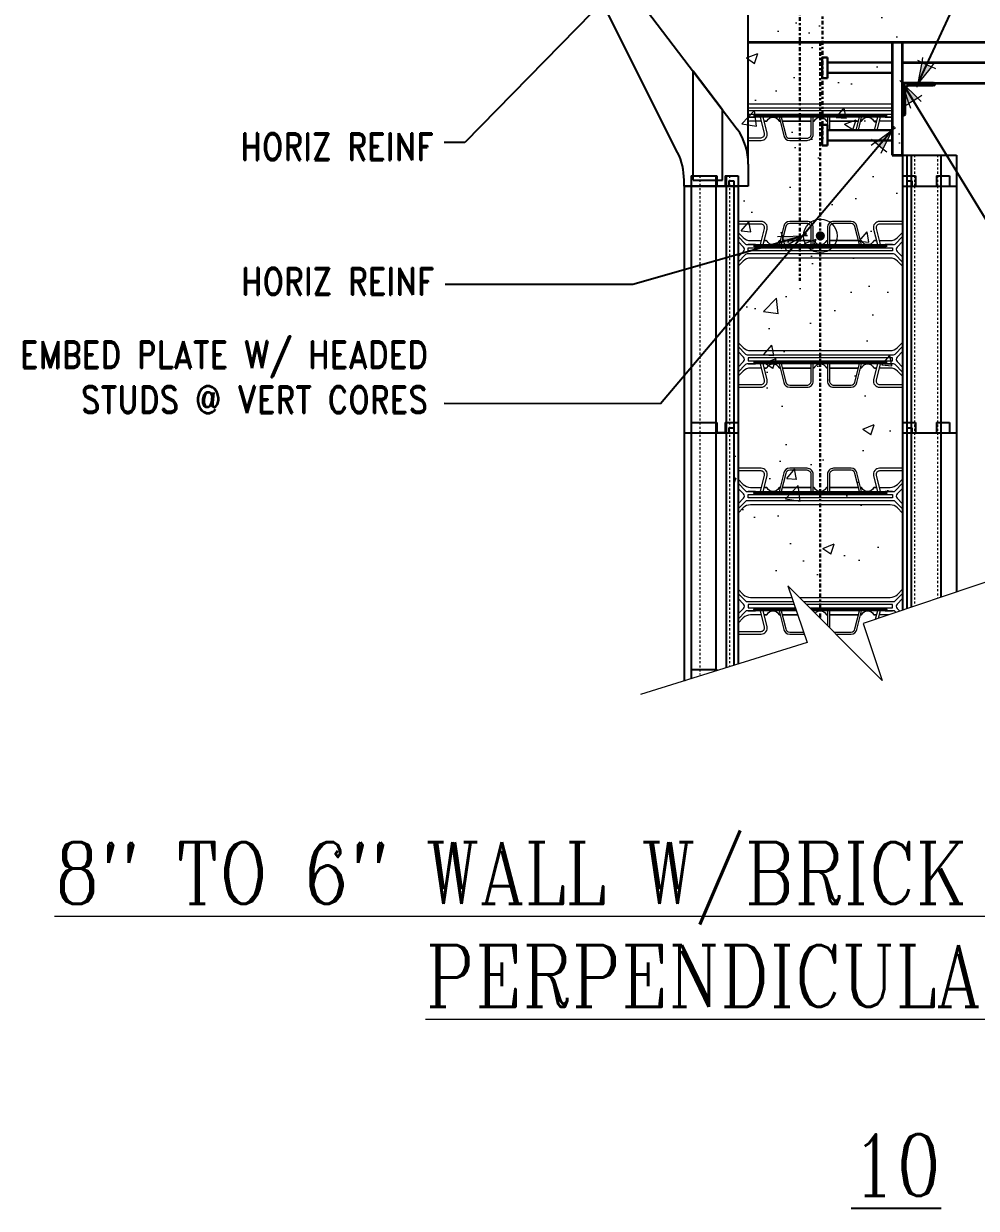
# Model space of a CAD drawing. Header units: inches. Extents: x -71.7 to 18, y 140.6 to 229.7.
# Drawn here: x -71.7 to -25.4, y 140.6 to 198.2 of the extents above; entities that cross this region are included whole.
import ezdxf

# ---------------------------------------------------------------- set-up
doc = ezdxf.new("R2010")
doc.units = ezdxf.units.IN
doc.header["$MEASUREMENT"] = 0
for name, pattern in [('CENTER', [2, 1.25, -0.25, 0.25, -0.25]), ('DASHED2', [0.375, 0.25, -0.125]), ('HIDDEN', [0.375, 0.25, -0.125]), ('HIDDEN2', [0.1875, 0.125, -0.0625])]:
    doc.linetypes.add(name, pattern=pattern)
doc.layers.get('Defpoints').update_dxf_attribs({"color": 252})
for name, color, linetype, lineweight in [('A2 Hatch', 8, 'Continuous', 9), ('A4 medium', 7, 'Continuous', 35), ('DETAILS', 7, 'Continuous', 13), ('DIM', 3, 'Continuous', 13), ('REBAR', 2, 'CENTER', 30)]:
    doc.layers.add(name, color=color, linetype=linetype, lineweight=lineweight)
doc.layers.add('HANGERS', color=253, linetype='Continuous')
doc.styles.add('ARCTEXT', font='arctext.shx', dxfattribs={"width": 0.85})
doc.styles.add('RomanC', font='romanc.shx', dxfattribs={"width": 0.85, "height": 5})
doc.styles.add('ROMAND', font='romand.shx', dxfattribs={"width": 0.85})
doc.dimstyles.new('ARCTEXT1-4', dxfattribs={"dimtxt": 4, "dimasz": 2, "dimexe": 2, "dimexo": 2, "dimgap": 2, "dimtad": 1, "dimdec": 4, "dimzin": 3, "dimdsep": 46, "dimlunit": 4, "dimtxsty": 'ARCTEXT', "dimblk": 'ARCHTICK', "dimcen": 2, "dimaunit": 1, "dimadec": 0, "dimazin": 0, "dimtfac": 1, "dimtdec": 4, "dimtmove": 2, "dimatfit": 3, "dimldrblk": 'arrow', "dimfxl": 1, "dimtolj": 1, "dimtzin": 0, "dimarcsym": 0})

# ---------------------------------------------------------------- blocks, each defined once
blk = doc.blocks.new('_ArchTick')
at = {"color": 0, "linetype": 'ByBlock', "const_width": 0.15}
blk.add_lwpolyline([(-0.5, -0.5), (0.5, 0.5)], dxfattribs=at)
blk = doc.blocks.new('arrow')
at = {"layer": 'DIM'}
blk.add_hatch(color=253, dxfattribs=at).paths.add_polyline_path([(-2, 0.5), (-2, -0.5), (0, 0)])
at = {"layer": 'DIM', "lineweight": 9}
for points in [[(-2, 0.98), (-2, 0.5), (-2.47, 0.62)], [(0.37, 0.09), (0, 0)], [(0.37, -0.09), (0, 0)], [(-2, -0.98), (-2, -0.5), (-2.47, -0.62)]]:
    blk.add_lwpolyline(points, dxfattribs=at)
at = {"layer": 'DIM', "lineweight": 15}
blk.add_lwpolyline([(0, 0), (-2, -0.5), (-2, 0.5), (0, 0)], dxfattribs=at)

msp = doc.modelspace()

# ---------------------------------------------------------------- hatches: boundary and pattern name
at = {"layer": 'A2 Hatch', "ltscale": 0.15}
h = msp.add_hatch(dxfattribs=at)
h.set_pattern_fill('AR-CONC', color=256, scale=0.8, style=0)
h.set_pattern_definition([(50, (-6729.169, 1578.797), (5.7380815, -0.502017), [0.6, -6.6]), (355, (-6729.169, 1578.797), (-1.1100107, 6.017537), [0.48, -5.28]), (100.4514, (-6728.6906, 1578.755), (4.628075, 5.5155163), [0.5099215, -5.609137]), (46.1842, (-6729.169, 1580.397), (8.5379284, -1.324152), [0.9, -9.9]), (96.6356, (-6728.457, 1580.287), (7.477302, 7.792943), [0.764882, -8.413704]), (351.1842, (-6729.169, 1580.397), (7.477296, 7.792949), [0.72, -7.92]), (21, (-6728.369, 1579.997), (4.7752564, -3.220951), [0.6, -6.6]), (326, (-6728.369, 1579.997), (1.9465227, 5.8012004), [0.48, -5.28]), (71.4514, (-6727.971, 1579.7286), (6.721781, 2.580244), [0.5099215, -5.609137]), (37.5, (-6729.1688, 1578.797), (0.09727884, 2.6631508), [0, -5.216, 0, -5.36, 0, -5.3]), (7.5, (-6729.1688, 1578.797), (2.1045563, 3.1552937), [0, -3.056, 0, -5.096, 0, -2.02]), (327.5, (-6730.9528, 1578.797), (4.2705795, -0.180439), [0, -2, 0, -6.24, 0, -8.28]), (317.5, (-6731.7528, 1578.797), (4.6654894, 0.8008399), [0, -2.6, 0, -4.144, 0, -5.88])])
h.paths.add_polyline_path([(-34.951, 226.971), (-36.938, 226.297), (-37.138, 169.281), (-34.268, 170.255), (-35.204, 173.015), (-30.608, 168.418), (-31.544, 171.178), (-28.938, 172.062), (-28.942, 204.644), (-30.942, 204.644), (-30.942, 228.331), (-32.227, 227.895), (-31.291, 225.135), (-35.887, 229.731)])
h = msp.add_hatch(color=256, dxfattribs=at)
edge = h.paths.add_edge_path()
edge.add_arc((-32.938, 187.874), 0.224, 0, 360)

# ---------------------------------------------------------------- linework, layer by layer
at = {"color": 1}
for p, q in [((-44.007, 202.297), (-36.974, 193.069)), ((-36.438, 191.358), (-36.438, 202.297)), ((-39.881, 191.932), (-43.931, 200.004)), ((-39.113, 190.587), (-39.113, 195.875)), ((-37.688, 194.006), (-39.113, 195.875)), ((-37.688, 190.587), (-37.688, 194.006)), ((-28.938, 191.797), (-28.938, 190.297)), ((-28.938, 191.797), (-26.313, 191.797)), ((-28.738, 191.797), (-28.738, 190.297)), ((-28.523, 191.797), (-28.523, 190.297)), ((-27.078, 191.797), (-27.078, 190.297)), ((-26.313, 191.797), (-26.313, 190.297)), ((-36.438, 191.358), (-36.438, 190.297)), ((-39.213, 190.797), (-37.963, 190.797)), ((-39.213, 190.797), (-39.213, 178.297)), ((-38.013, 190.797), (-38.013, 178.297)), ((-37.963, 190.797), (-37.963, 190.297)), ((-37.563, 190.797), (-37.563, 190.297)), ((-37.563, 190.797), (-36.938, 190.797)), ((-37.513, 190.797), (-37.513, 178.297)), ((-36.938, 190.797), (-36.938, 178.297)), ((-28.938, 190.797), (-28.938, 178.297)), ((-28.938, 190.797), (-28.313, 190.797)), ((-28.313, 190.797), (-28.313, 190.297)), ((-27.288, 190.797), (-27.288, 190.297)), ((-27.288, 190.797), (-26.663, 190.797)), ((-26.663, 190.797), (-26.663, 190.297)), ((-39.563, 190.297), (-39.563, 190.587)), ((-39.563, 190.297), (-36.938, 190.297)), ((-39.563, 190.297), (-39.563, 178.297)), ((-39.563, 190.297), (-37.388, 190.297)), ((-36.438, 190.297), (-39.563, 190.297)), ((-39.113, 190.587), (-37.688, 190.587)), ((-37.513, 190.297), (-38.013, 190.297)), ((-37.388, 190.547), (-37.388, 190.297)), ((-37.388, 190.547), (-37.138, 190.547)), ((-37.138, 190.547), (-37.138, 178.297)), ((-37.138, 190.297), (-36.938, 190.297)), ((-28.938, 190.297), (-26.313, 190.297)), ((-28.938, 190.297), (-28.738, 190.297)), ((-28.738, 190.547), (-28.738, 178.297)), ((-28.738, 190.547), (-28.488, 190.547)), ((-28.523, 190.297), (-26.313, 190.297)), ((-28.523, 190.297), (-28.523, 178.297)), ((-28.488, 190.547), (-28.488, 190.297)), ((-27.078, 190.297), (-27.078, 178.297)), ((-26.313, 190.297), (-26.313, 178.297)), ((-39.213, 178.797), (-37.963, 178.797)), ((-39.213, 178.797), (-39.213, 166.342)), ((-38.013, 178.797), (-38.013, 166.718)), ((-37.963, 178.797), (-37.963, 178.297)), ((-37.563, 178.797), (-37.563, 178.297)), ((-37.563, 178.797), (-36.938, 178.797)), ((-37.513, 178.797), (-37.513, 166.874)), ((-37.388, 178.547), (-37.388, 178.297)), ((-37.388, 178.547), (-37.138, 178.547)), ((-37.138, 178.547), (-37.138, 166.992)), ((-36.938, 178.797), (-36.938, 167.054)), ((-28.938, 178.797), (-28.938, 169.68)), ((-28.938, 178.797), (-28.313, 178.797)), ((-28.738, 178.547), (-28.738, 169.748)), ((-28.738, 178.547), (-28.488, 178.547)), ((-28.488, 178.547), (-28.488, 178.297)), ((-28.313, 178.797), (-28.313, 178.297)), ((-27.288, 178.797), (-27.288, 178.297)), ((-27.288, 178.797), (-26.663, 178.797)), ((-26.663, 178.797), (-26.663, 178.297)), ((-39.563, 178.297), (-36.938, 178.297)), ((-39.563, 178.297), (-39.563, 166.233)), ((-39.563, 178.297), (-37.388, 178.297)), ((-37.513, 178.297), (-38.013, 178.297)), ((-37.138, 178.297), (-36.938, 178.297)), ((-28.938, 178.297), (-26.313, 178.297)), ((-28.938, 178.297), (-28.738, 178.297)), ((-28.523, 178.297), (-26.313, 178.297)), ((-28.523, 178.297), (-28.523, 169.82)), ((-27.078, 178.297), (-27.078, 170.31)), ((-26.313, 178.297), (-26.313, 170.57)), ((-39.213, 166.797), (-37.963, 166.797)), ((-37.963, 166.797), (-37.963, 166.734)), ((-39.563, 166.297), (-39.537, 166.297)), ((-39.563, 166.297), (-39.537, 166.297))]:
    msp.add_line(p, q, dxfattribs=at)
at = {"ltscale": 0.15}
for p, q in [((-28.938, 197.297), (-29.438, 197.297)), ((-29.438, 191.797), (-29.438, 192.797)), ((-37.963, 190.297), (-37.563, 190.297)), ((-37.963, 178.297), (-37.563, 178.297))]:
    msp.add_line(p, q, dxfattribs=at)
at = {"color": 1, "linetype": 'HIDDEN', "ltscale": 0.02}
for p, q in [((-39.213, 190.797), (-37.963, 190.797)), ((-37.963, 190.797), (-37.963, 190.297)), ((-37.563, 190.797), (-37.563, 190.297)), ((-37.563, 190.797), (-36.938, 190.797)), ((-28.938, 190.797), (-28.313, 190.797)), ((-28.313, 190.797), (-28.313, 190.297)), ((-27.288, 190.797), (-27.288, 190.297)), ((-27.288, 190.797), (-26.663, 190.797)), ((-26.663, 190.797), (-26.663, 190.297)), ((-39.213, 178.797), (-37.963, 178.797)), ((-37.963, 178.797), (-37.963, 178.297)), ((-37.563, 178.797), (-37.563, 178.297)), ((-37.563, 178.797), (-36.938, 178.797)), ((-28.938, 178.797), (-28.313, 178.797)), ((-28.313, 178.797), (-28.313, 178.297)), ((-27.288, 178.797), (-27.288, 178.297)), ((-27.288, 178.797), (-26.663, 178.797)), ((-26.663, 178.797), (-26.663, 178.297)), ((-39.213, 166.797), (-37.963, 166.797))]:
    msp.add_line(p, q, dxfattribs=at)
at = {"color": 1}
for centre, start, end in [((-39.438, 191.358), 360, 34.77783), ((-42.563, 190.587), 0, 26.64228)]:
    msp.add_arc(centre, 3, start, end, dxfattribs=at)
at = {"layer": 'A2 Hatch', "lineweight": 30, "ltscale": 0.15}
for p, q in [((-32.596, 196.547), (-32.846, 196.547)), ((-32.846, 195.547), (-32.846, 196.547)), ((-32.596, 195.547), (-32.596, 196.547)), ((-29.438, 196.297), (-32.596, 196.297)), ((-29.438, 195.797), (-32.596, 195.797)), ((-32.596, 195.547), (-32.846, 195.547)), ((-32.596, 193.267), (-32.846, 193.267)), ((-32.846, 192.267), (-32.846, 193.267)), ((-32.596, 192.267), (-32.596, 193.267)), ((-29.438, 193.017), (-32.596, 193.017)), ((-29.438, 192.517), (-32.596, 192.517)), ((-32.596, 192.267), (-32.846, 192.267))]:
    msp.add_line(p, q, dxfattribs=at)
at = {"layer": 'A2 Hatch', "linetype": 'DASHED2', "ltscale": 0.15}
for p, q in [((-28.363, 191.797), (-28.363, 190.297)), ((-27.238, 191.797), (-27.238, 190.297)), ((-38.798, 190.797), (-38.798, 178.297)), ((-37.353, 190.797), (-37.353, 178.297)), ((-28.363, 190.297), (-28.363, 178.297)), ((-27.238, 190.297), (-27.238, 178.297)), ((-38.798, 178.797), (-38.798, 166.548)), ((-37.353, 178.797), (-37.353, 166.925)), ((-28.363, 178.297), (-28.363, 169.875)), ((-27.238, 178.297), (-27.238, 170.256))]:
    msp.add_line(p, q, dxfattribs=at)
at = {"layer": 'A2 Hatch', "linetype": 'HIDDEN2', "ltscale": 0.15}
for p, q in [((-39.213, 190.797), (-39.213, 190.297)), ((-37.963, 190.797), (-39.213, 190.797)), ((-37.963, 190.797), (-37.963, 190.297)), ((-37.563, 190.797), (-37.563, 190.297)), ((-36.938, 190.797), (-37.563, 190.797)), ((-36.938, 190.797), (-36.938, 190.297))]:
    msp.add_line(p, q, dxfattribs=at)
at = {"layer": 'A2 Hatch', "ltscale": 0.15}
msp.add_circle((-32.938, 187.874), 0.816, dxfattribs=at)
at = {"layer": 'A4 medium', "ltscale": 0.15}
for p, q in [((-36.438, 197.297), (12.187, 197.297)), ((-29.438, 197.297), (-29.438, 191.797)), ((-28.938, 191.797), (-28.938, 197.297)), ((-28.938, 196.297), (12.187, 196.297)), ((-28.938, 195.297), (-15.613, 195.297)), ((-29.438, 191.797), (-28.938, 191.797))]:
    msp.add_line(p, q, dxfattribs=at)
at = {"layer": 'DETAILS', "color": 6, "lineweight": 20}
for p, q in [((-34.041, 169.447), (-34.786, 169.447)), ((-34.786, 169.447), (-34.041, 169.447))]:
    msp.add_line(p, q, dxfattribs=at)
for points in [[(-36.438, 194.309, 0.0537), (-36.331, 194.297), (-32.938, 194.297), (-29.544, 194.297, 0.0537), (-29.438, 194.309)], [(-33.268, 193.447, 0.279322), (-33.224, 193.474, -0.279322), (-32.938, 193.647), (-36.438, 193.647)], [(-36.438, 192.647), (-35.817, 192.647, 0.485338), (-35.652, 192.857), (-35.842, 193.647), (-36.438, 193.647), (-36.188, 193.647), (-36.088, 193.647)], [(-36.438, 192.517), (-35.817, 192.517, 0.485338), (-35.525, 192.887), (-35.709, 193.647)], [(-35.567, 193.447), (-35.66, 193.447), (-35.567, 193.447, 0.279322), (-35.523, 193.474, -0.605918), (-34.951, 193.474, 0.279322), (-34.907, 193.447)], [(-34.937, 193.647), (-34.72, 192.747, 0.346495), (-34.428, 192.517), (-33.586, 192.517, 0.414214), (-33.286, 192.817), (-33.286, 193.647)], [(-34.834, 193.647), (-34.623, 192.77, 0.346495), (-34.428, 192.617), (-33.586, 192.617, 0.414214), (-33.386, 192.817), (-33.386, 193.647)], [(-29.438, 193.647), (-32.938, 193.647, -0.279322), (-32.652, 193.474, 0.279322), (-32.608, 193.447)], [(-30.969, 193.447, 0.279322), (-30.924, 193.474, -0.605918), (-30.353, 193.474, 0.279322), (-30.308, 193.447), (-30.215, 193.447), (-30.308, 193.447)], [(-35.794, 193.447), (-36.331, 193.447, 0.0537), (-36.438, 193.436, 0.0537)], [(-29.438, 193.436, 0.0537), (-29.544, 193.447), (-30.081, 193.447)], [(-35.709, 187.447), (-35.525, 188.207, 0.485338), (-35.817, 188.577), (-36.938, 188.577)], [(-36.088, 187.447), (-36.188, 187.447), (-36.438, 187.447), (-35.842, 187.447), (-35.652, 188.237, 0.485338), (-35.817, 188.447), (-36.938, 188.447)], [(-33.286, 187.447), (-33.286, 188.277, 0.414214), (-33.586, 188.577), (-34.428, 188.577, 0.346495), (-34.72, 188.347), (-34.937, 187.447)], [(-33.386, 187.447), (-33.386, 188.277, 0.414214), (-33.586, 188.477), (-34.428, 188.477, 0.346495), (-34.623, 188.324), (-34.834, 187.447)], [(-30.938, 187.447), (-31.156, 188.347, 0.346495), (-31.447, 188.577), (-32.29, 188.577, 0.414214), (-32.59, 188.277), (-32.59, 187.447)], [(-31.041, 187.447), (-31.253, 188.324, 0.346495), (-31.447, 188.477), (-32.29, 188.477, 0.414214), (-32.49, 188.277), (-32.49, 187.447)], [(-28.938, 188.577), (-30.058, 188.577, 0.485338), (-30.35, 188.207), (-30.167, 187.447)], [(-28.938, 188.447), (-30.058, 188.447, 0.485338), (-30.224, 188.237), (-30.033, 187.447), (-29.437, 187.447), (-29.687, 187.447), (-29.787, 187.447)], [(-36.938, 188.046), (-36.685, 187.794, 0.198912), (-36.331, 187.647), (-35.794, 187.647)], [(-36.938, 187.846), (-36.568, 187.476, 0.198912), (-36.497, 187.447), (-32.938, 187.447, -0.279322), (-33.224, 187.62, 0.279322), (-33.268, 187.647)], [(-32.608, 187.647, 0.279322), (-32.652, 187.62, -0.279322), (-32.938, 187.447), (-29.379, 187.447, 0.198912), (-29.308, 187.476), (-28.938, 187.846)], [(-30.081, 187.647), (-29.544, 187.647, 0.198912), (-29.191, 187.794), (-28.938, 188.046)], [(-36.938, 186.848), (-36.669, 187.116, 0.414214), (-36.669, 187.328), (-36.938, 187.596)], [(-34.907, 187.647, 0.279322), (-34.951, 187.62, -0.605918), (-35.523, 187.62, 0.279322), (-35.567, 187.647), (-35.66, 187.647), (-35.567, 187.647)], [(-30.308, 187.647), (-30.215, 187.647), (-30.308, 187.647, 0.279322), (-30.353, 187.62, -0.605918), (-30.924, 187.62, 0.279322), (-30.969, 187.647)], [(-28.938, 187.596), (-29.206, 187.328, 0.414214), (-29.206, 187.116), (-28.938, 186.848)], [(-28.938, 186.598), (-29.308, 186.968, 0.198912), (-29.379, 186.997), (-32.938, 186.997), (-36.497, 186.997, 0.198912), (-36.568, 186.968), (-36.938, 186.598)], [(-28.938, 186.398), (-29.191, 186.651, 0.198912), (-29.544, 186.797), (-32.938, 186.797), (-36.331, 186.797, 0.198912), (-36.685, 186.651), (-36.938, 186.398)], [(-36.938, 182.696), (-36.685, 182.444, 0.198912), (-36.331, 182.297), (-32.938, 182.297), (-29.544, 182.297, 0.198912), (-29.191, 182.444), (-28.938, 182.696)], [(-36.938, 182.496), (-36.568, 182.126, 0.198912), (-36.497, 182.097), (-32.938, 182.097), (-29.379, 182.097, 0.198912), (-29.308, 182.126), (-28.938, 182.496)], [(-36.938, 181.498), (-36.669, 181.766, 0.414214), (-36.669, 181.978), (-36.938, 182.246)], [(-28.938, 182.246), (-29.206, 181.978, 0.414214), (-29.206, 181.766), (-28.938, 181.498)], [(-33.268, 181.447, 0.279322), (-33.224, 181.474, -0.279322), (-32.938, 181.647), (-36.497, 181.647, 0.198912), (-36.568, 181.618), (-36.938, 181.248)], [(-36.938, 180.647), (-35.817, 180.647, 0.485338), (-35.652, 180.857), (-35.842, 181.647), (-36.438, 181.647), (-36.188, 181.647), (-36.088, 181.647)], [(-36.938, 180.517), (-35.817, 180.517, 0.485338), (-35.525, 180.887), (-35.709, 181.647)], [(-35.794, 181.447), (-36.331, 181.447, 0.198912), (-36.685, 181.301), (-36.938, 181.048)], [(-35.567, 181.447), (-35.66, 181.447), (-35.567, 181.447, 0.279322), (-35.523, 181.474, -0.605918), (-34.951, 181.474, 0.279322), (-34.907, 181.447)], [(-34.937, 181.647), (-34.72, 180.747, 0.346495), (-34.428, 180.517), (-33.586, 180.517, 0.414214), (-33.286, 180.817), (-33.286, 181.647)], [(-34.834, 181.647), (-34.623, 180.77, 0.346495), (-34.428, 180.617), (-33.586, 180.617, 0.414214), (-33.386, 180.817), (-33.386, 181.647)], [(-28.938, 181.248), (-29.308, 181.618, 0.198912), (-29.379, 181.647), (-32.938, 181.647, -0.279322), (-32.652, 181.474, 0.279322), (-32.608, 181.447)], [(-32.59, 181.647), (-32.59, 180.817, 0.414214), (-32.29, 180.517), (-31.447, 180.517, 0.346495), (-31.156, 180.747), (-30.938, 181.647)], [(-32.49, 181.647), (-32.49, 180.817, 0.414214), (-32.29, 180.617), (-31.447, 180.617, 0.346495), (-31.253, 180.77), (-31.041, 181.647)], [(-30.969, 181.447, 0.279322), (-30.924, 181.474, -0.605918), (-30.353, 181.474, 0.279322), (-30.308, 181.447), (-30.215, 181.447), (-30.308, 181.447)], [(-30.167, 181.647), (-30.35, 180.887, 0.485338), (-30.058, 180.517), (-28.938, 180.517)], [(-29.787, 181.647), (-29.687, 181.647), (-29.437, 181.647), (-30.033, 181.647), (-30.224, 180.857, 0.485338), (-30.058, 180.647), (-28.938, 180.647)], [(-28.938, 181.048), (-29.191, 181.301, 0.198912), (-29.544, 181.447), (-30.081, 181.447)], [(-35.709, 175.447), (-35.525, 176.207, 0.485338), (-35.817, 176.577), (-36.938, 176.577)], [(-36.088, 175.447), (-36.188, 175.447), (-36.438, 175.447), (-35.842, 175.447), (-35.652, 176.237, 0.485338), (-35.817, 176.447), (-36.938, 176.447)], [(-33.286, 175.447), (-33.286, 176.277, 0.414214), (-33.586, 176.577), (-34.428, 176.577, 0.346495), (-34.72, 176.347), (-34.937, 175.447)], [(-33.386, 175.447), (-33.386, 176.277, 0.414214), (-33.586, 176.477), (-34.428, 176.477, 0.346495), (-34.623, 176.324), (-34.834, 175.447)], [(-30.938, 175.447), (-31.156, 176.347, 0.346495), (-31.447, 176.577), (-32.29, 176.577, 0.414214), (-32.59, 176.277), (-32.59, 175.447)], [(-31.041, 175.447), (-31.253, 176.324, 0.346495), (-31.447, 176.477), (-32.29, 176.477, 0.414214), (-32.49, 176.277), (-32.49, 175.447)], [(-28.938, 176.577), (-30.058, 176.577, 0.485338), (-30.35, 176.207), (-30.167, 175.447)], [(-28.938, 176.447), (-30.058, 176.447, 0.485338), (-30.224, 176.237), (-30.033, 175.447), (-29.437, 175.447), (-29.687, 175.447), (-29.787, 175.447)], [(-36.938, 176.046), (-36.685, 175.794, 0.198912), (-36.331, 175.647), (-35.794, 175.647)], [(-36.938, 175.846), (-36.568, 175.476, 0.198912), (-36.497, 175.447), (-32.938, 175.447, -0.279322), (-33.224, 175.62, 0.279322), (-33.268, 175.647)], [(-34.907, 175.647, 0.279322), (-34.951, 175.62, -0.605918), (-35.523, 175.62, 0.279322), (-35.567, 175.647), (-35.66, 175.647), (-35.567, 175.647)], [(-32.608, 175.647, 0.279322), (-32.652, 175.62, -0.279322), (-32.938, 175.447), (-29.379, 175.447, 0.198912), (-29.308, 175.476), (-28.938, 175.846)], [(-30.308, 175.647), (-30.215, 175.647), (-30.308, 175.647, 0.279322), (-30.353, 175.62, -0.605918), (-30.924, 175.62, 0.279322), (-30.969, 175.647)], [(-30.081, 175.647), (-29.544, 175.647, 0.198912), (-29.191, 175.794), (-28.938, 176.046)], [(-36.938, 174.848), (-36.669, 175.116, 0.414214), (-36.669, 175.328), (-36.938, 175.596)], [(-28.938, 175.596), (-29.206, 175.328, 0.414214), (-29.206, 175.116), (-28.938, 174.848)], [(-28.938, 174.598), (-29.308, 174.968, 0.198912), (-29.379, 174.997), (-32.938, 174.997), (-36.497, 174.997, 0.198912), (-36.568, 174.968), (-36.938, 174.598)], [(-28.938, 174.398), (-29.191, 174.651, 0.198912), (-29.544, 174.797), (-32.938, 174.797), (-36.331, 174.797, 0.198912), (-36.685, 174.651), (-36.938, 174.398)], [(-36.938, 170.696), (-36.685, 170.444, 0.198912), (-36.331, 170.297), (-34.329, 170.297)], [(-36.938, 170.496), (-36.568, 170.126, 0.198912), (-36.497, 170.097), (-34.261, 170.097)], [(-33.955, 170.297), (-32.938, 170.297), (-29.544, 170.297, 0.198912), (-29.191, 170.444), (-28.938, 170.696)], [(-33.755, 170.097), (-32.938, 170.097), (-29.379, 170.097, 0.198912), (-29.308, 170.126), (-28.938, 170.496)], [(-36.938, 169.498), (-36.669, 169.766, 0.414214), (-36.669, 169.978), (-36.938, 170.246)], [(-28.938, 170.246), (-29.206, 169.978, 0.414214), (-29.206, 169.766), (-29.074, 169.634)], [(-36.938, 168.647), (-35.817, 168.647, 0.485338), (-35.652, 168.857), (-35.842, 169.647), (-36.438, 169.647), (-36.188, 169.647), (-36.088, 169.647)], [(-36.938, 168.517), (-35.817, 168.517, 0.485338), (-35.525, 168.887), (-35.709, 169.647)], [(-34.109, 169.647), (-36.497, 169.647, 0.198912), (-36.568, 169.618), (-36.938, 169.248)], [(-35.794, 169.447), (-36.331, 169.447, 0.198912), (-36.685, 169.301), (-36.938, 169.048)], [(-34.142, 169.747), (-36.088, 169.747), (-36.186, 169.725, 0.780776), (-36.186, 169.719), (-36.088, 169.697), (-34.125, 169.697)], [(-35.567, 169.447), (-35.66, 169.447), (-35.567, 169.447, 0.279322), (-35.523, 169.474, -0.605918), (-34.951, 169.474, 0.279322), (-34.907, 169.447)], [(-34.937, 169.647), (-34.72, 168.747, 0.346495), (-34.428, 168.517), (-33.725, 168.517)], [(-34.834, 169.647), (-34.623, 168.77, 0.346495), (-34.428, 168.617), (-33.759, 168.617)], [(-33.355, 169.697), (-32.938, 169.697), (-29.787, 169.697), (-29.689, 169.719, 0.780776), (-29.689, 169.725), (-29.787, 169.747), (-32.938, 169.747), (-33.405, 169.747)], [(-33.187, 169.529, -0.224399), (-32.938, 169.647), (-33.305, 169.647)], [(-29.26, 169.57), (-29.308, 169.618, 0.198912), (-29.379, 169.647), (-32.938, 169.647, -0.279322), (-32.652, 169.474, 0.279322), (-32.608, 169.447)], [(-32.275, 168.617), (-31.447, 168.617, 0.346495), (-31.253, 168.77), (-31.041, 169.647)], [(-32.175, 168.517), (-31.447, 168.517, 0.346495), (-31.156, 168.747), (-30.938, 169.647)], [(-30.969, 169.447, 0.279322), (-30.924, 169.474, -0.605918), (-30.353, 169.474, 0.279322), (-30.308, 169.447), (-30.215, 169.447), (-30.308, 169.447)]]:
    msp.add_lwpolyline(points, format="xyb", dxfattribs=at)
for points in [[(-36.438, 194.097), (-32.938, 194.097), (-29.438, 194.097)], [(-36.438, 193.797), (-32.938, 193.797), (-29.437, 193.797), (-29.437, 193.947), (-32.938, 193.947), (-36.438, 193.947)], [(-32.59, 193.647), (-32.59, 193.017)], [(-32.49, 193.647), (-32.49, 193.017)], [(-31.193, 193.017), (-31.041, 193.647)], [(-31.09, 193.017), (-30.938, 193.647)], [(-30.167, 193.647), (-30.319, 193.017)], [(-29.787, 193.647), (-29.687, 193.647), (-29.437, 193.647), (-30.033, 193.647), (-30.185, 193.017)], [(-34.21, 169.947), (-36.438, 169.947), (-36.438, 169.797), (-34.159, 169.797)], [(-33.455, 169.797), (-32.938, 169.797), (-29.437, 169.797), (-29.437, 169.947), (-32.938, 169.947), (-33.605, 169.947)], [(-33.286, 169.629), (-33.286, 169.647)], [(-32.59, 169.647), (-32.59, 168.932)], [(-32.49, 169.647), (-32.49, 168.832)], [(-30.167, 169.647), (-30.268, 169.229)], [(-29.787, 169.647), (-29.687, 169.647), (-29.437, 169.647), (-30.033, 169.647), (-30.122, 169.278)], [(-29.624, 169.447), (-30.081, 169.447)]]:
    msp.add_lwpolyline(points, dxfattribs=at)
for points in [[(-32.938, 193.697), (-29.787, 193.697), (-29.689, 193.719, 0.780776), (-29.689, 193.725), (-29.787, 193.747), (-32.938, 193.747), (-36.088, 193.747), (-36.186, 193.725, 0.780776), (-36.186, 193.719), (-36.088, 193.697)], [(-32.938, 187.397), (-36.088, 187.397), (-36.186, 187.375, 0.780776), (-36.186, 187.369), (-36.088, 187.347), (-32.938, 187.347), (-29.787, 187.347), (-29.689, 187.369, 0.780776), (-29.689, 187.375), (-29.787, 187.397)], [(-32.938, 181.697), (-29.787, 181.697), (-29.689, 181.719, 0.780776), (-29.689, 181.725), (-29.787, 181.747), (-32.938, 181.747), (-36.088, 181.747), (-36.186, 181.725, 0.780776), (-36.186, 181.719), (-36.088, 181.697)], [(-32.938, 175.397), (-36.088, 175.397), (-36.186, 175.375, 0.780776), (-36.186, 175.369), (-36.088, 175.347), (-32.938, 175.347), (-29.787, 175.347), (-29.689, 175.369, 0.780776), (-29.689, 175.375), (-29.787, 175.397)]]:
    msp.add_lwpolyline(points, format="xyb", close=True, dxfattribs=at)
for points in [[(-34.889, 193.447), (-34.907, 193.447)], [(-33.386, 193.447), (-34.786, 193.447)], [(-33.286, 193.447), (-33.268, 193.447)], [(-32.59, 193.447), (-32.608, 193.447)], [(-32.49, 193.447), (-31.09, 193.447)], [(-30.987, 193.447), (-30.969, 193.447)], [(-32.938, 187.297), (-29.437, 187.297), (-29.437, 187.147), (-32.938, 187.147), (-36.438, 187.147), (-36.438, 187.297)], [(-34.889, 187.647), (-34.907, 187.647)], [(-33.386, 187.647), (-34.786, 187.647)], [(-33.286, 187.647), (-33.268, 187.647)], [(-32.59, 187.647), (-32.608, 187.647)], [(-32.49, 187.647), (-31.09, 187.647)], [(-30.987, 187.647), (-30.969, 187.647)], [(-32.938, 181.797), (-29.437, 181.797), (-29.437, 181.947), (-32.938, 181.947), (-36.438, 181.947), (-36.438, 181.797)], [(-34.889, 181.447), (-34.907, 181.447)], [(-33.386, 181.447), (-34.786, 181.447)], [(-33.286, 181.447), (-33.268, 181.447)], [(-32.59, 181.447), (-32.608, 181.447)], [(-32.49, 181.447), (-31.09, 181.447)], [(-30.987, 181.447), (-30.969, 181.447)], [(-34.889, 175.647), (-34.907, 175.647)], [(-33.386, 175.647), (-34.786, 175.647)], [(-33.286, 175.647), (-33.268, 175.647)], [(-32.59, 175.647), (-32.608, 175.647)], [(-32.49, 175.647), (-31.09, 175.647)], [(-30.987, 175.647), (-30.969, 175.647)], [(-32.938, 175.297), (-29.437, 175.297), (-29.437, 175.147), (-32.938, 175.147), (-36.438, 175.147), (-36.438, 175.297)], [(-34.889, 169.447), (-34.907, 169.447)], [(-32.59, 169.447), (-32.608, 169.447)], [(-32.49, 169.447), (-31.09, 169.447)], [(-30.987, 169.447), (-30.969, 169.447)]]:
    msp.add_lwpolyline(points, close=True, dxfattribs=at)
at = {"layer": 'DIM'}
msp.add_lwpolyline([(-24.234, 171.275), (-30.861, 169.027), (-29.925, 166.267), (-34.521, 170.864), (-33.585, 168.104), (-41.675, 165.572)], dxfattribs=at)
at = {"layer": 'HANGERS', "lineweight": 40, "ltscale": 0.15}
for p, q in [((-28.938, 195.297), (-27.438, 195.297)), ((-28.938, 195.297), (-28.938, 193.797)), ((-28.838, 194.947), (-28.838, 193.797)), ((-28.588, 195.197), (-27.438, 195.197))]:
    msp.add_line(p, q, dxfattribs=at)
for centre, radius, start, end in [((-27.438, 195.247), 0.05, 270, 90), ((-28.588, 194.947), 0.25, 90, 180), ((-28.888, 193.797), 0.05, 180, 360)]:
    msp.add_arc(centre, radius, start, end, dxfattribs=at)
at = {"layer": 'REBAR', "ltscale": 0.15}
for p, q in [((-33.94, 226.297), (-33.94, 185.691)), ((-32.831, 199.305), (-32.831, 192.55)), ((-32.938, 197.297), (-32.938, 169.28))]:
    msp.add_line(p, q, dxfattribs=at)

# ---------------------------------------------------------------- texts
at = {"layer": 'Defpoints', "insert": (-29.251, 144.202), "char_height": 3, "width": 90.08, "attachment_point": 2, "style": 'RomanC'}
msp.add_mtext('{\\L10\\P}\\P            ', dxfattribs=at)
at = {"layer": 'DIM', "color": 3, "char_height": 1.3125, "width": 22.68955, "attachment_point": 3, "style": 'ROMAND'}
for s, insert in [('HORIZ REINF ', (-51.723, 192.87)), ('HORIZ REINF ', (-51.691, 186.315)), ('EMBED PLATE W/ HEADED STUDS @ VERT CORES ', (-52.012, 182.756))]:
    msp.add_mtext(s, dxfattribs=dict(at, insert=insert))
at = {"layer": 'DIM', "insert": (-29.069, 158.402), "char_height": 3, "width": 90.08, "attachment_point": 2, "style": 'ARCTEXT'}
msp.add_mtext('{\\Fromanc.shx|c0;\\L8" TO 6" WALL W/BRICK LEDGE; STEEL JOIST PERPENDICULAR TO WALL\\l\\P}\\P            ', dxfattribs=at)

# ---------------------------------------------------------------- leaders
at = {"layer": 'DIM'}
for points in [[(-28.188, 195.297), (-14.312, 225.165), (-13.312, 225.165)], [(-41.402, 201.418), (-50.218, 192.414), (-51.218, 192.414)], [(-28.938, 195.297), (-11.922, 167.406), (-0.83, 167.406)], [(-29.438, 193.017), (-40.703, 179.717), (-51.218, 179.721)], [(-33.754, 187.874), (-42.057, 185.506), (-51.168, 185.508)]]:
    msp.add_leader(points, dimstyle='ARCTEXT1-4', override={"dimasz": 0.5, "dimtad": 0}, dxfattribs=at)

doc.saveas('drawing.dxf')
